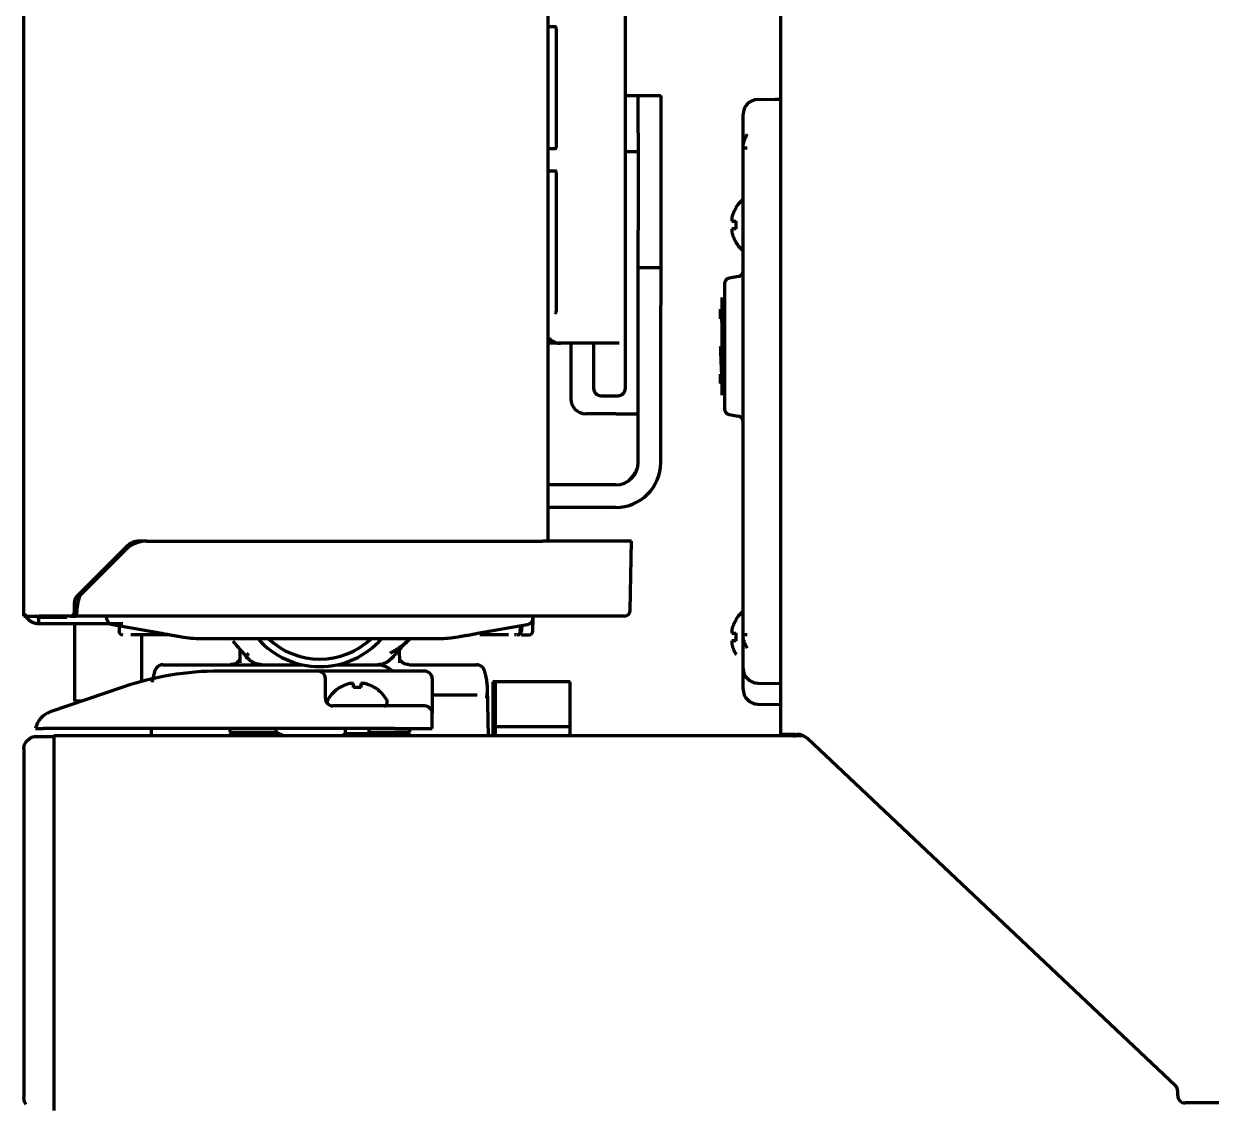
# Model space of a CAD drawing. Header units: inches. Extents: x -2405 to 7588, y 441 to 5654.
# Drawn here: x 551.4 to 709.9, y 2386 to 2530.2 of the extents above; entities that cross this region are included whole.
import ezdxf

# ---------------------------------------------------------------- set-up
doc = ezdxf.new("R2010")
doc.units = ezdxf.units.IN

msp = doc.modelspace()

# ---------------------------------------------------------------- linework, layer by layer
at = {"linetype": 'Continuous', "lineweight": 70}
for p, q in [((652.42, 4100.53), (652.42, 2435.33)), ((551.42, 2451.13), (551.42, 4099.13)), ((621.42, 2461.13), (621.42, 4099.13)), ((631.71, 2481.53), (631.71, 2619.53)), ((622.35, 2529.78), (621.42, 2529.78)), ((622.49, 2529.28), (622.49, 2514.03)), ((631.71, 2520.63), (633.42, 2520.63)), ((633.42, 2515.63), (633.42, 2520.63)), ((633.42, 2520.63), (636.42, 2520.63)), ((636.42, 2520.63), (636.42, 2515.63)), ((649.38, 2520.07), (652.42, 2520.13)), ((651.7, 2520.12), (652.42, 2520.18)), ((647.42, 2513.08), (647.42, 2518.08)), ((633.42, 2515.63), (633.42, 2502.63)), ((636.42, 2515.63), (636.42, 2502.63)), ((647.94, 2515.43), (647.97, 2515.43)), ((621.42, 2513.53), (622.38, 2513.53)), ((631.71, 2513.13), (633.42, 2513.13)), ((647.42, 2449.18), (647.42, 2513.08)), ((622.35, 2510.53), (621.42, 2510.53)), ((622.49, 2510.03), (622.49, 2492.1)), ((646.44, 2505.63), (646.47, 2505.63)), ((633.42, 2497.63), (633.42, 2502.63)), ((636.42, 2502.63), (636.42, 2497.63)), ((646.47, 2501.03), (646.44, 2501.03)), ((633.42, 2492.63), (633.42, 2497.63)), ((633.42, 2497.63), (636.42, 2497.63)), ((636.42, 2497.63), (636.42, 2492.63)), ((646.8, 2496.46), (645.54, 2496.24)), ((644.92, 2495.5), (644.92, 2487.13)), ((644.62, 2490.61), (644.62, 2493.63)), ((633.42, 2471.63), (633.42, 2492.63)), ((636.42, 2471.63), (636.42, 2492.63)), ((644.62, 2492.08), (644.42, 2492.08)), ((644.62, 2490.15), (644.62, 2490.61)), ((644.62, 2484.11), (644.62, 2490.15)), ((623.05, 2487.53), (621.42, 2487.53)), ((629.75, 2487.53), (623.05, 2487.53)), ((624.42, 2487.53), (624.42, 2480.13)), ((627.47, 2487.53), (627.47, 2481.53)), ((630.89, 2487.53), (629.75, 2487.53)), ((644.92, 2487.13), (644.92, 2478.76)), ((644.62, 2483.65), (644.62, 2484.11)), ((644.62, 2480.63), (644.62, 2483.65)), ((628.47, 2480.53), (630.28, 2480.53)), ((630.28, 2480.53), (630.71, 2480.53)), ((630.42, 2478.13), (626.42, 2478.13)), ((630.42, 2478.13), (633.42, 2478.13)), ((645.54, 2478.02), (646.8, 2477.8)), ((630.42, 2468.63), (621.42, 2468.63)), ((630.42, 2465.63), (621.42, 2465.63)), ((567.83, 2461.13), (566.75, 2461.13)), ((567.82, 2461.13), (620.64, 2461.13)), ((624.11, 2461.13), (620.64, 2461.13)), ((631.72, 2461.13), (624.11, 2461.13)), ((632.52, 2461.13), (631.72, 2461.13)), ((632.36, 2451.86), (632.52, 2461.13)), ((565.33, 2460.54), (558.46, 2453.67)), ((559.14, 2454.1), (565, 2459.96)), ((558.52, 2451.86), (558.72, 2453.25)), ((558.17, 2451.63), (558.17, 2452.96)), ((558.52, 2451.86), (558.42, 2451.13)), ((551.42, 2451.13), (553.42, 2451.13)), ((557.67, 2451.13), (553.42, 2451.13)), ((553.42, 2450.13), (553.42, 2450.93)), ((557.17, 2450.93), (553.42, 2450.93)), ((553.42, 2450.13), (564.65, 2450.13)), ((557.17, 2451.13), (557.17, 2450.93)), ((557.67, 2451.13), (558.42, 2451.13)), ((558.17, 2450.13), (558.17, 2439.76)), ((620.55, 2451.13), (558.42, 2451.13)), ((562.42, 2451.13), (562.42, 2450.94)), ((619.35, 2449.11), (619.41, 2450.85)), ((619.41, 2450.94), (619.42, 2451.13)), ((623.36, 2451.13), (620.55, 2451.13)), ((621.28, 2451.13), (621.28, 2451.13)), ((630.91, 2451.13), (623.36, 2451.13)), ((631.61, 2451.13), (630.91, 2451.13)), ((646.44, 2450.63), (646.47, 2450.63)), ((563.25, 2449.98), (569.85, 2448.82)), ((567.17, 2442.4), (567.17, 2448.63)), ((611.99, 2448.82), (618.59, 2449.98)), ((617.85, 2448.63), (618.85, 2448.63)), ((647.42, 2444.18), (647.42, 2449.18)), ((572.27, 2448.39), (572.46, 2448.36)), ((575.07, 2448.13), (606.77, 2448.13)), ((609.37, 2448.36), (609.57, 2448.39)), ((580.26, 2446.67), (580.24, 2445.45)), ((601.61, 2444.9), (601.58, 2446.67)), ((646.47, 2446.03), (646.44, 2446.03)), ((570, 2444.63), (588.59, 2444.63)), ((590.67, 2443.78), (577.56, 2443.78)), ((595.92, 2443.78), (590.67, 2443.78)), ((593.25, 2444.63), (598.66, 2444.63)), ((604.92, 2443.78), (595.92, 2443.78)), ((602.84, 2444.63), (611.84, 2444.63)), ((647.42, 2441.38), (647.42, 2444.09)), ((591.67, 2440.13), (591.67, 2442.78)), ((605.92, 2442.78), (605.92, 2440.13)), ((614.32, 2442.33), (614.02, 2442.33)), ((614.02, 2442.33), (614.02, 2435.13)), ((614.32, 2442.33), (614.32, 2436.33)), ((624.32, 2442.33), (614.32, 2442.33)), ((624.32, 2436.33), (624.32, 2442.33)), ((649.38, 2442.18), (652.42, 2442.13)), ((564.63, 2441.63), (554.95, 2438.32)), ((593.62, 2441.57), (593.62, 2441.61)), ((598.22, 2441.61), (598.22, 2441.57)), ((605.92, 2440.63), (611.91, 2440.63)), ((613.42, 2435.13), (613.31, 2441.49)), ((559.17, 2439.76), (558.17, 2439.76)), ((558.17, 2439.76), (558.65, 2439.59)), ((591.92, 2439.73), (591.92, 2439.53)), ((591.92, 2439.53), (591.92, 2439.46)), ((600.92, 2439.13), (592.67, 2439.13)), ((599.92, 2439.53), (599.92, 2439.73)), ((604.92, 2439.13), (600.92, 2439.13)), ((605.92, 2440.13), (605.92, 2438.13)), ((649.38, 2439.38), (652.42, 2439.33)), ((605.92, 2436.13), (605.92, 2438.13)), ((600.92, 2436.13), (554.02, 2436.13)), ((568.44, 2436.13), (568.42, 2435.13)), ((578.92, 2436.13), (578.92, 2435.63)), ((585.11, 2435.63), (585.11, 2436.13)), ((594.32, 2436.13), (594.32, 2435.42)), ((597.52, 2435.42), (597.52, 2436.13)), ((600.92, 2436.13), (605.92, 2436.13)), ((602.92, 2435.63), (602.92, 2436.13)), ((614.32, 2436.33), (614.32, 2435.13)), ((624.32, 2436.33), (614.32, 2436.33)), ((624.32, 2435.13), (624.32, 2436.33)), ((552.12, 2434.71), (551.71, 2434.3)), ((555.42, 2435), (552.83, 2435)), ((555.42, 2435.13), (555.42, 2433.33)), ((655.5, 2435.13), (555.42, 2435.13)), ((560.92, 2435.13), (560.92, 2435.13)), ((578.92, 2435.63), (585.11, 2435.63)), ((578.92, 2435.63), (579.42, 2435.13)), ((594.32, 2435.42), (593.82, 2435.13)), ((597.52, 2435.42), (594.32, 2435.42)), ((597.52, 2435.63), (602.92, 2435.63)), ((598.02, 2435.13), (597.52, 2435.42)), ((602.42, 2435.13), (602.92, 2435.63)), ((654.42, 2435.33), (652.42, 2435.33)), ((654.42, 2435.33), (654.62, 2435.33)), ((654.42, 2435.33), (654.42, 2435.13)), ((705.1, 2388.42), (656, 2434.78)), ((551.42, 2433.4), (551.42, 2433.59)), ((551.42, 2433.4), (551.42, 2386.85)), ((555.42, 2433.33), (555.42, 2386.93)), ((551.42, 2386.67), (551.42, 2386.85)), ((555.42, 2386.93), (555.42, 2385.13)), ((705.42, 2387.13), (705.42, 2387.7)), ((726.42, 2386.13), (706.42, 2386.13))]:
    msp.add_line(p, q, dxfattribs=at)
for centre, radius, start, end in [((649.42, 2518.08), 2, 91, 180), ((650.54, 2503.13), 4.8, 130.5417, 148.4186), ((650.22, 2503.33), 3.78, 172.3959, 179.9965), ((650.22, 2503.33), 3.78, 180.0035, 187.6041), ((650.54, 2503.53), 4.8, 211.5837, 229.4583), ((645.67, 2495.5), 0.75, 100, 180), ((646.67, 2497.2), 0.75, 280, 0), ((628.47, 2481.53), 1, 180, 270), ((630.71, 2481.53), 1, 270, 0), ((626.42, 2480.13), 2, 180, 270), ((645.67, 2478.76), 0.75, 180, 260), ((646.67, 2477.06), 0.75, 0, 80), ((630.42, 2471.63), 6, 270, 0), ((630.42, 2471.63), 3, 270, 0), ((567.82, 2457.13), 4, 90, 135), ((566.75, 2459.13), 2, 90, 135), ((559.17, 2452.96), 1, 135, 180), ((560.2, 2453.04), 1.5, 135, 172), ((557.67, 2451.63), 0.5, 270, 0), ((631.61, 2451.88), 0.75, 270, 359), ((650.54, 2448.13), 4.8, 130.5417, 148.4186), ((563.42, 2450.97), 1, 181.4403, 260), ((618.41, 2450.97), 1, 280, 358.5401), ((617.35, 2449.13), 0.5, 270, 358), ((618.85, 2449.13), 0.5, 270, 358), ((650.22, 2448.33), 3.78, 172.3959, 179.9965), ((590.92, 2455.38), 11, 221.2256, 270), ((590.92, 2455.38), 10, 226.4737, 313.5263), ((590.92, 2455.38), 11, 270, 318.7744), ((650.22, 2448.33), 3.78, 180.0035, 187.6041), ((577.56, 2403.78), 40, 90, 108.8636), ((590.67, 2442.78), 1, 0, 90), ((604.92, 2442.78), 1, 0, 90), ((649.42, 2444.18), 2, 180, 269), ((596.12, 2437.51), 4.8, 121.5837, 149.6988), ((595.92, 2437.83), 3.78, 90.0035, 97.6041), ((595.92, 2437.83), 3.78, 82.3959, 89.9965), ((595.72, 2437.51), 4.8, 30.3012, 58.4186), ((649.42, 2441.38), 2, 180, 269), ((592.67, 2440.13), 1, 180, 270), ((592.32, 2439.73), 0.4, 149.6988, 180), ((599.52, 2439.53), 0.4, 270, 0), ((599.52, 2439.73), 0.4, 0, 30.3012), ((604.92, 2438.13), 1, 0, 90), ((555.92, 2435.48), 3, 108.8636, 167.5792), ((552.42, 2433.59), 1, 135, 180), ((552.83, 2434), 1, 90, 135), ((654.42, 2437.13), 2, 244.1602, 270), ((654.62, 2433.33), 2, 46.65, 90), ((704.42, 2387.7), 1, 0, 46.65), ((552.42, 2386.67), 1, 180, 225), ((706.42, 2387.13), 1, 180, 270)]:
    msp.add_arc(centre, radius, start, end, dxfattribs=at)
for centre, major_axis, ratio, start_param, end_param in [((623.03, 2492.53), (0, -5), 0.615661, 5.73191, 6.175284), ((564.62, 2449.13), (0, 0.5), 1, 1.640393, 3.142092), ((617.22, 2449.13), (0, 0.5), 1, 3.141193, 4.639305), ((600.91, 2447.34), (32.09, -27.79), 0.353553, 4.310993, 4.385744), ((580.93, 2447.33), (32.09, 27.79), 0.353553, 5.039041, 5.113788), ((604.51, 2446.13), (0, -2.5), 1, 3.785089, 4.004654), ((604.51, 2446.13), (0, -2.5), 0.999999, 3.785085, 4.005956), ((569.81, 2443.36), (-0.961, 0.275), 0.857313, 0.005589, 0.30176), ((612.02, 2443.36), (-0.961, -0.275), 0.857313, 2.839833, 3.140059)]:
    msp.add_ellipse(centre, major_axis=major_axis, ratio=ratio, start_param=start_param, end_param=end_param, dxfattribs=at)
for points, knots in [([(622.34, 2529.85), (622.34, 2529.85), (622.34, 2529.85), (622.37, 2529.81), (622.42, 2529.71), (622.46, 2529.55), (622.48, 2529.39), (622.49, 2529.3), (622.49, 2529.28)], [0, 0, 0, 0, 0.064595, 0.272965, 0.480399, 0.692617, 0.92171, 1, 1, 1, 1]), ([(647.97, 2515.43), (647.85, 2515.23), (647.74, 2515.02), (647.6, 2514.69), (647.56, 2514.58), (647.48, 2514.36), (647.45, 2514.24), (647.42, 2514.13)], [0, 0, 0, 0, 0.5, 0.5, 0.75, 0.75, 1, 1, 1, 1]), ([(622.49, 2514.03), (622.49, 2513.95), (622.48, 2513.81), (622.43, 2513.63), (622.38, 2513.5), (622.34, 2513.46), (622.34, 2513.46), (622.34, 2513.46)], [0, 0, 0, 0, 0.239269, 0.485113, 0.691034, 0.916821, 1, 1, 1, 1]), ([(622.34, 2510.6), (622.34, 2510.6), (622.34, 2510.6), (622.37, 2510.56), (622.42, 2510.46), (622.46, 2510.3), (622.48, 2510.14), (622.49, 2510.05), (622.49, 2510.03)], [0, 0, 0, 0, 0.064595, 0.272965, 0.480399, 0.692617, 0.92171, 1, 1, 1, 1]), ([(646.47, 2505.63), (646.35, 2505.43), (646.24, 2505.22), (646.1, 2504.89), (646.06, 2504.78), (645.98, 2504.56), (645.95, 2504.44), (645.92, 2504.33)], [0, 0, 0, 0, 0.5, 0.5, 0.75, 0.75, 1, 1, 1, 1]), ([(646.47, 2502.83), (646.35, 2502.83), (646.24, 2502.83), (646.1, 2502.83), (646.06, 2502.83), (645.98, 2502.83), (645.95, 2502.83), (645.92, 2502.83)], [0, 0, 0, 0, 0.5, 0.5, 0.75, 0.75, 1, 1, 1, 1]), ([(622.49, 2492.1), (622.49, 2492.02), (622.48, 2491.88), (622.43, 2491.7), (622.38, 2491.57), (622.34, 2491.53), (622.34, 2491.53), (622.34, 2491.53)], [0, 0, 0, 0, 0.239211, 0.484995, 0.690866, 0.916598, 1, 1, 1, 1]), ([(644.42, 2492.08), (644.43, 2492.08), (644.43, 2492.06), (644.45, 2492), (644.45, 2491.97), (644.46, 2491.93), (644.46, 2491.92), (644.46, 2491.91), (644.46, 2491.88), (644.47, 2491.85), (644.48, 2491.75), (644.49, 2491.65), (644.5, 2491.48), (644.5, 2491.42), (644.51, 2491.33), (644.51, 2491.31), (644.51, 2491.28), (644.51, 2491.26), (644.51, 2491.21), (644.52, 2491.17), (644.52, 2491.05), (644.53, 2490.97), (644.53, 2490.81), (644.54, 2490.63), (644.55, 2490.44), (644.56, 2490.29), (644.56, 2490.24), (644.56, 2490.14), (644.57, 2490.09), (644.58, 2489.83), (644.59, 2489.6), (644.6, 2489.15), (644.61, 2488.91), (644.62, 2488.66)], [0, 0, 0, 0, 0.125, 0.125, 0.1875, 0.1875, 0.203125, 0.203125, 0.21875, 0.25, 0.25, 0.375, 0.375, 0.4375, 0.4375, 0.453125, 0.453125, 0.46875, 0.46875, 0.5, 0.5, 0.5625, 0.5625, 0.625, 0.6875, 0.6875, 0.71875, 0.71875, 0.75, 0.75, 0.875, 0.875, 1, 1, 1, 1]), ([(644.42, 2490.81), (644.42, 2490.82), (644.42, 2490.84), (644.42, 2490.88), (644.42, 2490.9), (644.42, 2490.95), (644.42, 2490.98), (644.42, 2491.05), (644.42, 2491.1), (644.42, 2491.23), (644.42, 2491.32), (644.42, 2491.48), (644.42, 2491.55), (644.42, 2491.65), (644.42, 2491.68), (644.42, 2491.72), (644.42, 2491.74), (644.42, 2491.77), (644.42, 2491.78), (644.42, 2491.85), (644.42, 2491.94), (644.42, 2492), (644.42, 2492.05), (644.42, 2492.07), (644.42, 2492.08)], [0, 0, 0, 0, 0.01675, 0.01675, 0.051866, 0.051866, 0.086982, 0.086982, 0.157215, 0.157215, 0.297679, 0.297679, 0.438143, 0.438143, 0.508375, 0.508375, 0.543491, 0.543491, 0.578607, 0.578607, 0.719072, 0.859536, 0.859536, 1, 1, 1, 1]), ([(644.62, 2490.61), (644.63, 2490.88), (644.66, 2491.14), (644.75, 2491.54), (644.78, 2491.69), (644.82, 2491.83)], [0, 0, 0, 0, 0.639156, 0.639156, 1, 1, 1, 1]), ([(644.83, 2488.9), (644.79, 2489.05), (644.75, 2489.2), (644.71, 2489.39), (644.71, 2489.42), (644.69, 2489.48), (644.69, 2489.52), (644.67, 2489.62), (644.66, 2489.68), (644.64, 2489.88), (644.62, 2490.01), (644.62, 2490.15)], [0, 0, 0, 0, 0.367214, 0.367214, 0.446312, 0.446312, 0.52541, 0.52541, 0.683607, 0.683607, 1, 1, 1, 1]), ([(644.62, 2482.9), (644.61, 2482.93), (644.61, 2482.97), (644.6, 2483.06), (644.59, 2483.16), (644.58, 2483.28), (644.58, 2483.37), (644.58, 2483.4), (644.57, 2483.46), (644.57, 2483.5), (644.56, 2483.6), (644.56, 2483.74), (644.54, 2483.98), (644.53, 2484.15), (644.53, 2484.28), (644.53, 2484.33), (644.52, 2484.4), (644.52, 2484.42), (644.52, 2484.47), (644.52, 2484.49), (644.51, 2484.7), (644.5, 2484.9), (644.49, 2485.21), (644.48, 2485.42), (644.47, 2485.64), (644.47, 2485.78), (644.47, 2485.81), (644.46, 2485.86), (644.46, 2485.95), (644.46, 2486.03), (644.45, 2486.2), (644.44, 2486.43), (644.43, 2486.78), (644.42, 2487.01), (644.42, 2487.13)], [0, 0, 0, 0, 0.0625, 0.0625, 0.125, 0.1875, 0.1875, 0.21875, 0.21875, 0.25, 0.25, 0.3125, 0.375, 0.4375, 0.4375, 0.46875, 0.46875, 0.484375, 0.484375, 0.5, 0.5, 0.625, 0.625, 0.6875, 0.75, 0.75, 0.765625, 0.765625, 0.78125, 0.8125, 0.8125, 0.875, 0.9375, 1, 1, 1, 1]), ([(644.62, 2484.11), (644.63, 2484.38), (644.66, 2484.64), (644.75, 2485.04), (644.78, 2485.19), (644.82, 2485.33)], [0, 0, 0, 0, 0.639156, 0.639156, 1, 1, 1, 1]), ([(644.42, 2482.18), (644.42, 2482.19), (644.42, 2482.22), (644.42, 2482.29), (644.42, 2482.34), (644.42, 2482.36), (644.42, 2482.4), (644.42, 2482.41), (644.42, 2482.44), (644.42, 2482.45), (644.42, 2482.51), (644.42, 2482.57), (644.42, 2482.71), (644.42, 2482.78), (644.42, 2482.94), (644.42, 2483.02), (644.42, 2483.14), (644.42, 2483.16), (644.42, 2483.21), (644.42, 2483.28), (644.42, 2483.36), (644.42, 2483.41)], [0, 0, 0, 0, 0.14299, 0.28598, 0.28598, 0.357475, 0.357475, 0.393222, 0.393222, 0.42897, 0.42897, 0.57196, 0.57196, 0.71495, 0.71495, 0.85794, 0.85794, 0.893687, 0.893687, 0.929434, 1, 1, 1, 1]), ([(644.83, 2482.4), (644.79, 2482.55), (644.75, 2482.7), (644.71, 2482.89), (644.71, 2482.92), (644.69, 2482.98), (644.69, 2483.02), (644.67, 2483.12), (644.66, 2483.18), (644.64, 2483.38), (644.62, 2483.51), (644.62, 2483.65)], [0, 0, 0, 0, 0.367214, 0.367214, 0.446312, 0.446312, 0.52541, 0.52541, 0.683607, 0.683607, 1, 1, 1, 1]), ([(632.09, 2469.13), (632.13, 2469.17), (632.23, 2469.28), (632.38, 2469.45), (632.54, 2469.63), (632.69, 2469.81), (632.82, 2469.99), (632.94, 2470.17), (633.05, 2470.36), (633.15, 2470.54), (633.23, 2470.72), (633.3, 2470.9), (633.35, 2471.08), (633.39, 2471.26), (633.41, 2471.45), (633.42, 2471.57), (633.42, 2471.63)], [0, 0, 0, 0, 0.054002, 0.126771, 0.19954, 0.272309, 0.345078, 0.417847, 0.490616, 0.563385, 0.636154, 0.708924, 0.781693, 0.854462, 0.927231, 1, 1, 1, 1]), ([(551.55, 2451.42), (551.55, 2451.41), (551.56, 2451.38), (551.59, 2451.31), (551.63, 2451.22), (551.68, 2451.13), (551.74, 2451.04), (551.8, 2450.95), (551.86, 2450.87), (551.93, 2450.79), (552, 2450.71), (552.08, 2450.64), (552.16, 2450.57), (552.24, 2450.51), (552.33, 2450.45), (552.42, 2450.4), (552.51, 2450.35), (552.6, 2450.3), (552.7, 2450.26), (552.8, 2450.22), (552.9, 2450.2), (553, 2450.17), (553.1, 2450.15), (553.21, 2450.14), (553.31, 2450.13), (553.38, 2450.13), (553.42, 2450.13)], [0, 0, 0, 0, 0.001919, 0.045314, 0.088709, 0.132103, 0.175498, 0.218893, 0.262288, 0.305683, 0.349078, 0.392472, 0.435867, 0.479262, 0.522657, 0.566052, 0.609447, 0.652841, 0.696236, 0.739631, 0.783026, 0.826421, 0.869816, 0.91321, 0.956605, 1, 1, 1, 1]), ([(553.42, 2450.93), (553.38, 2450.94), (553.31, 2450.97), (553.2, 2451.01), (553.09, 2451.05), (553, 2451.09), (552.94, 2451.11), (552.92, 2451.12)], [0, 0, 0, 0, 0.214054, 0.428108, 0.642162, 0.856216, 1, 1, 1, 1]), ([(646.47, 2450.63), (646.35, 2450.43), (646.24, 2450.22), (646.1, 2449.89), (646.06, 2449.78), (645.98, 2449.56), (645.95, 2449.44), (645.92, 2449.33)], [0, 0, 0, 0, 0.5, 0.5, 0.75, 0.75, 1, 1, 1, 1]), ([(569.54, 2448.63), (569.31, 2448.63), (569.06, 2448.63), (568.5, 2448.63), (568.2, 2448.63), (567.56, 2448.63), (567.22, 2448.63), (566.77, 2448.63), (566.68, 2448.63), (566.54, 2448.63), (566.49, 2448.63), (566.39, 2448.63), (566.15, 2448.63), (565.91, 2448.63), (565.71, 2448.63)], [0, 0, 0, 0, 0.25, 0.25, 0.5, 0.5, 0.75, 0.75, 0.8125, 0.8125, 0.84375, 0.84375, 0.875, 1, 1, 1, 1]), ([(570.9, 2448.63), (570.88, 2448.63), (570.86, 2448.63), (570.81, 2448.63), (570.77, 2448.63), (570.69, 2448.63), (570.65, 2448.63), (570.47, 2448.63), (570.33, 2448.63), (570.07, 2448.63), (569.96, 2448.63), (569.74, 2448.63), (569.63, 2448.63), (569.54, 2448.63)], [0, 0, 0, 0, 0.03395, 0.03395, 0.102953, 0.102953, 0.171957, 0.171957, 0.447971, 0.447971, 0.723986, 0.723986, 1, 1, 1, 1]), ([(569.85, 2448.82), (569.95, 2448.8), (570.14, 2448.76), (570.34, 2448.73), (570.46, 2448.71), (570.48, 2448.7), (570.53, 2448.7), (570.6, 2448.68), (570.67, 2448.67), (570.8, 2448.65), (570.89, 2448.63), (570.98, 2448.62)], [0, 0, 0, 0, 0.25, 0.5, 0.5, 0.5625, 0.5625, 0.625, 0.75, 0.75, 1, 1, 1, 1]), ([(570.98, 2448.62), (571.07, 2448.6), (571.18, 2448.58), (571.38, 2448.55), (571.49, 2448.53), (571.71, 2448.49), (571.93, 2448.45), (572.15, 2448.41), (572.27, 2448.39)], [0, 0, 0, 0, 0.25, 0.25, 0.5, 0.5, 0.75, 1, 1, 1, 1]), ([(609.57, 2448.39), (609.68, 2448.41), (609.91, 2448.45), (610.13, 2448.49), (610.35, 2448.53), (610.56, 2448.56), (610.76, 2448.6), (610.86, 2448.62)], [0, 0, 0, 0, 0.25, 0.5, 0.5, 0.75, 1, 1, 1, 1]), ([(610.86, 2448.62), (610.94, 2448.63), (611.03, 2448.65), (611.17, 2448.67), (611.21, 2448.68), (611.28, 2448.69), (611.31, 2448.7), (611.36, 2448.71), (611.38, 2448.71), (611.5, 2448.73), (611.6, 2448.75), (611.79, 2448.78), (611.89, 2448.8), (611.99, 2448.82)], [0, 0, 0, 0, 0.25, 0.25, 0.375, 0.375, 0.4375, 0.4375, 0.5, 0.5, 0.75, 0.75, 1, 1, 1, 1]), ([(616.13, 2448.63), (615.72, 2448.63), (615.34, 2448.63), (614.62, 2448.63), (614.28, 2448.63), (613.64, 2448.63), (613.34, 2448.63), (612.99, 2448.63), (612.92, 2448.63), (612.82, 2448.63), (612.79, 2448.63), (612.72, 2448.63), (612.56, 2448.63), (612.41, 2448.63), (612.29, 2448.63)], [0, 0, 0, 0, 0.25, 0.25, 0.5, 0.5, 0.75, 0.75, 0.8125, 0.8125, 0.84375, 0.84375, 0.875, 1, 1, 1, 1]), ([(617.13, 2448.63), (617.12, 2448.63), (617.1, 2448.63), (617.05, 2448.63), (617.03, 2448.63), (616.98, 2448.63), (616.96, 2448.63), (616.93, 2448.63), (616.91, 2448.63), (616.89, 2448.63)], [0, 0, 0, 0, 0.27385, 0.27385, 0.636925, 0.636925, 0.818462, 0.818462, 1, 1, 1, 1]), ([(647.97, 2448.63), (647.85, 2448.63), (647.74, 2448.63), (647.6, 2448.63), (647.56, 2448.63), (647.48, 2448.63), (647.45, 2448.63), (647.42, 2448.63)], [0, 0, 0, 0, 0.5, 0.5, 0.75, 0.75, 1, 1, 1, 1]), ([(600.37, 2446.19), (600.48, 2446.26), (600.59, 2446.33), (600.82, 2446.46), (600.93, 2446.53), (601.15, 2446.67), (601.26, 2446.74), (601.47, 2446.87), (601.57, 2446.94), (601.77, 2447.08), (601.87, 2447.14), (602.01, 2447.25), (602.05, 2447.28), (602.14, 2447.35), (602.19, 2447.38), (602.27, 2447.45), (602.31, 2447.48), (602.39, 2447.54), (602.43, 2447.58), (602.5, 2447.64), (602.54, 2447.67), (602.58, 2447.72), (602.6, 2447.73), (602.62, 2447.76), (602.63, 2447.78), (602.64, 2447.79)], [0, 0, 0, 0, 0.125, 0.125, 0.25, 0.25, 0.375, 0.375, 0.5, 0.5, 0.625, 0.625, 0.6875, 0.6875, 0.75, 0.75, 0.8125, 0.8125, 0.875, 0.875, 0.9375, 0.9375, 0.96875, 0.96875, 1, 1, 1, 1]), ([(646.47, 2447.83), (646.35, 2447.83), (646.24, 2447.83), (646.1, 2447.83), (646.06, 2447.83), (645.98, 2447.83), (645.95, 2447.83), (645.92, 2447.83)], [0, 0, 0, 0, 0.5, 0.5, 0.75, 0.75, 1, 1, 1, 1]), ([(580.3, 2445.44), (580.3, 2445.45), (580.3, 2445.46), (580.24, 2445.28), (579.92, 2444.9), (579.39, 2444.64), (579.12, 2444.64), (579.02, 2444.66)], [0, 0, 0, 0, 0.056296, 0.267068, 0.523221, 0.827781, 1, 1, 1, 1]), ([(581.3, 2445.51), (581.27, 2445.5), (581.25, 2445.51), (581.2, 2445.52), (581.18, 2445.53), (581.16, 2445.56), (581.15, 2445.58), (581.15, 2445.63), (581.15, 2445.66), (581.17, 2445.72), (581.18, 2445.76), (581.21, 2445.83), (581.24, 2445.87), (581.29, 2445.96), (581.32, 2446), (581.39, 2446.1), (581.43, 2446.14), (581.47, 2446.19)], [0, 0, 0, 0, 0.125, 0.125, 0.25, 0.25, 0.375, 0.375, 0.5, 0.5, 0.625, 0.625, 0.75, 0.75, 0.875, 0.875, 1, 1, 1, 1]), ([(583.23, 2444.63), (583.13, 2444.63), (583.05, 2444.63), (582.87, 2444.65), (582.69, 2444.68), (582.52, 2444.73), (582.39, 2444.77), (582.35, 2444.79), (582.27, 2444.82), (582.22, 2444.84), (582.1, 2444.89), (582.02, 2444.93), (581.9, 2445), (581.86, 2445.03), (581.81, 2445.07), (581.79, 2445.08), (581.75, 2445.11), (581.66, 2445.17), (581.5, 2445.3), (581.37, 2445.44), (581.3, 2445.51)], [0, 0, 0, 0, 0.125, 0.125, 0.25, 0.375, 0.375, 0.4375, 0.4375, 0.5, 0.5, 0.625, 0.625, 0.6875, 0.6875, 0.71875, 0.71875, 0.75, 0.875, 1, 1, 1, 1]), ([(600.53, 2445.51), (600.5, 2445.47), (600.47, 2445.44), (600.4, 2445.37), (600.37, 2445.34), (600.27, 2445.25), (600.13, 2445.13), (599.9, 2444.98), (599.74, 2444.89), (599.64, 2444.85), (599.62, 2444.84), (599.57, 2444.82), (599.51, 2444.79), (599.45, 2444.77), (599.32, 2444.73), (599.23, 2444.7), (599.1, 2444.68), (599.06, 2444.67), (598.97, 2444.65), (598.92, 2444.65), (598.79, 2444.63), (598.7, 2444.63), (598.61, 2444.63)], [0, 0, 0, 0, 0.0625, 0.0625, 0.125, 0.125, 0.25, 0.375, 0.5, 0.5, 0.53125, 0.53125, 0.5625, 0.625, 0.625, 0.75, 0.75, 0.8125, 0.8125, 0.875, 0.875, 1, 1, 1, 1]), ([(569.98, 2444.61), (569.93, 2444.62), (569.73, 2444.62), (569.43, 2444.49), (569.15, 2444.26), (568.97, 2443.97), (568.88, 2443.78), (568.86, 2443.65), (568.86, 2443.63)], [0, 0, 0, 0, 0.092867, 0.324216, 0.523827, 0.721789, 0.962352, 1, 1, 1, 1]), ([(598.66, 2444.63), (598.75, 2444.63), (598.84, 2444.62), (599.02, 2444.6), (599.19, 2444.58), (599.37, 2444.53), (599.5, 2444.49), (599.54, 2444.47), (599.62, 2444.44), (599.66, 2444.42), (599.79, 2444.36), (599.87, 2444.32), (599.99, 2444.25), (600.03, 2444.23), (600.08, 2444.19), (600.1, 2444.18), (600.14, 2444.15), (600.23, 2444.08), (600.39, 2443.95), (600.53, 2443.82), (600.59, 2443.75)], [0, 0, 0, 0, 0.125, 0.125, 0.25, 0.375, 0.375, 0.4375, 0.4375, 0.5, 0.5, 0.625, 0.625, 0.6875, 0.6875, 0.71875, 0.71875, 0.75, 0.875, 1, 1, 1, 1]), ([(602.79, 2444.65), (602.66, 2444.64), (602.32, 2444.67), (601.85, 2444.97), (601.68, 2445.19), (601.65, 2445.24)], [0, 0, 0, 0, 0.297892, 0.82991, 1, 1, 1, 1]), ([(612.97, 2443.63), (612.95, 2443.73), (612.89, 2443.93), (612.7, 2444.24), (612.38, 2444.51), (612.06, 2444.64), (611.88, 2444.62), (611.84, 2444.61)], [0, 0, 0, 0, 0.21456, 0.467419, 0.698563, 0.931398, 1, 1, 1, 1]), ([(568.59, 2442.3), (568.6, 2442.4), (568.62, 2442.49), (568.68, 2442.85), (568.75, 2443.11), (568.82, 2443.38)], [0, 0, 0, 0, 0.258744, 0.258744, 1, 1, 1, 1]), ([(595.42, 2441.57), (595.42, 2441.7), (595.42, 2441.81), (595.42, 2441.94), (595.42, 2441.98), (595.42, 2442.06), (595.42, 2442.09), (595.42, 2442.12)], [0, 0, 0, 0, 0.5, 0.5, 0.75, 0.75, 1, 1, 1, 1]), ([(598.22, 2441.57), (598.01, 2441.7), (597.8, 2441.81), (597.48, 2441.94), (597.37, 2441.98), (597.15, 2442.06), (597.03, 2442.09), (596.92, 2442.12)], [0, 0, 0, 0, 0.5, 0.5, 0.75, 0.75, 1, 1, 1, 1]), ([(613.2, 2440.18), (613.25, 2440.45), (613.28, 2440.71), (613.31, 2441.25), (613.31, 2441.52), (613.29, 2441.92), (613.28, 2442.05), (613.24, 2442.32), (613.22, 2442.45), (613.15, 2442.85), (613.09, 2443.11), (613.01, 2443.38)], [0, 0, 0, 0, 0.25, 0.25, 0.5, 0.5, 0.625, 0.625, 0.75, 0.75, 1, 1, 1, 1]), ([(552.99, 2436.13), (552.99, 2436.13), (553, 2436.13), (553.01, 2436.13), (553.02, 2436.13), (553.04, 2436.13), (553.04, 2436.13), (553.06, 2436.13), (553.06, 2436.13), (553.1, 2436.13), (553.13, 2436.13), (553.18, 2436.13), (553.19, 2436.13), (553.21, 2436.13), (553.22, 2436.13), (553.25, 2436.13), (553.3, 2436.13), (553.35, 2436.13), (553.4, 2436.13), (553.43, 2436.13), (553.51, 2436.13), (553.57, 2436.13), (553.66, 2436.13), (553.69, 2436.13), (553.74, 2436.13), (553.76, 2436.13), (553.79, 2436.13), (553.81, 2436.13), (553.89, 2436.13), (553.96, 2436.13), (554.02, 2436.13)], [0, 0, 0, 0, 0.118661, 0.118661, 0.181614, 0.181614, 0.21309, 0.21309, 0.244566, 0.244566, 0.370472, 0.370472, 0.401948, 0.401948, 0.433425, 0.433425, 0.496378, 0.55933, 0.55933, 0.622283, 0.622283, 0.748189, 0.748189, 0.811142, 0.811142, 0.842618, 0.842618, 0.874094, 0.874094, 1, 1, 1, 1])]:
    msp.add_open_spline(points, degree=3, knots=knots, dxfattribs=at)
for points, degree in [([(647.42, 2513.63), (647.44, 2513.63), (647.47, 2513.63), (647.52, 2513.63), (647.57, 2513.63), (647.63, 2513.63), (647.7, 2513.63), (647.77, 2513.63), (647.86, 2513.63), (647.93, 2513.63), (647.97, 2513.63)], 3), ([(645.92, 2504.33), (645.92, 2504.3), (645.91, 2504.25), (645.91, 2504.18), (645.91, 2504.11), (645.91, 2504.04), (645.91, 2503.97), (645.91, 2503.9), (645.92, 2503.85), (645.92, 2503.83)], 3), ([(645.92, 2502.83), (645.92, 2502.8), (645.91, 2502.76), (645.91, 2502.69), (645.91, 2502.61), (645.91, 2502.54), (645.91, 2502.47), (645.91, 2502.4), (645.92, 2502.35), (645.92, 2502.33)], 3), ([(645.92, 2503.83), (645.94, 2503.83), (645.97, 2503.83), (646.02, 2503.83), (646.07, 2503.83), (646.13, 2503.83), (646.2, 2503.83), (646.27, 2503.83), (646.36, 2503.83), (646.43, 2503.83), (646.47, 2503.83)], 3), ([(645.92, 2502.33), (645.94, 2502.27), (645.97, 2502.17), (646.02, 2502), (646.07, 2501.85), (646.13, 2501.69), (646.2, 2501.54), (646.27, 2501.38), (646.36, 2501.22), (646.43, 2501.09), (646.47, 2501.03)], 3), ([(622.7, 2487.56), (622.74, 2487.55), (622.81, 2487.54), (622.93, 2487.53), (623.01, 2487.53), (623.05, 2487.53)], 3), ([(644.43, 2482.19), (644.52, 2482.38), (644.62, 2482.57)], 2), ([(564.12, 2449.83), (564.16, 2449.1)], 1), ([(617.67, 2449.1), (617.72, 2449.83)], 1), ([(617.87, 2449.88), (617.87, 2449.62), (617.86, 2449.37), (617.85, 2449.11)], 3), ([(645.92, 2449.33), (645.92, 2449.3), (645.91, 2449.25), (645.91, 2449.18), (645.91, 2449.11), (645.91, 2449.04), (645.91, 2448.97), (645.91, 2448.9), (645.92, 2448.85), (645.92, 2448.83)], 3), ([(645.92, 2448.83), (645.94, 2448.83), (645.97, 2448.83), (646.02, 2448.83), (646.07, 2448.83), (646.13, 2448.83), (646.2, 2448.83), (646.27, 2448.83), (646.36, 2448.83), (646.43, 2448.83), (646.47, 2448.83)], 3), ([(572.46, 2448.36), (572.89, 2448.28), (573.75, 2448.17), (574.63, 2448.13), (575.07, 2448.13)], 3), ([(606.77, 2448.13), (607.21, 2448.13), (608.08, 2448.17), (608.94, 2448.28), (609.37, 2448.36)], 3), ([(645.92, 2447.83), (645.92, 2447.8), (645.91, 2447.76), (645.91, 2447.69), (645.91, 2447.61), (645.91, 2447.54), (645.91, 2447.47), (645.91, 2447.4), (645.92, 2447.35), (645.92, 2447.33)], 3), ([(645.92, 2447.33), (645.94, 2447.27), (645.97, 2447.17), (646.02, 2447), (646.07, 2446.85), (646.13, 2446.69), (646.2, 2446.54), (646.27, 2446.38), (646.36, 2446.22), (646.43, 2446.09), (646.47, 2446.03)], 3), ([(647.42, 2448.13), (647.44, 2448.07), (647.47, 2447.97), (647.52, 2447.8), (647.57, 2447.65), (647.63, 2447.49), (647.7, 2447.34), (647.77, 2447.18), (647.86, 2447.02), (647.93, 2446.89), (647.97, 2446.83)], 3), ([(580.32, 2444.88), (580.3, 2445.45)], 1), ([(594.92, 2442.12), (594.86, 2442.11), (594.76, 2442.08), (594.59, 2442.03), (594.43, 2441.97), (594.28, 2441.91), (594.13, 2441.85), (593.97, 2441.77), (593.8, 2441.68), (593.68, 2441.61), (593.62, 2441.57)], 3), ([(595.42, 2442.12), (595.39, 2442.13), (595.35, 2442.13), (595.28, 2442.14), (595.2, 2442.14), (595.13, 2442.14), (595.06, 2442.14), (594.99, 2442.13), (594.94, 2442.13), (594.92, 2442.12)], 3), ([(596.92, 2442.12), (596.89, 2442.13), (596.84, 2442.13), (596.77, 2442.14), (596.69, 2442.14), (596.62, 2442.14), (596.56, 2442.14), (596.49, 2442.13), (596.44, 2442.13), (596.42, 2442.12)], 3), ([(596.42, 2442.12), (596.42, 2442.11), (596.42, 2442.08), (596.42, 2442.03), (596.42, 2441.97), (596.42, 2441.91), (596.42, 2441.85), (596.42, 2441.77), (596.42, 2441.68), (596.42, 2441.61), (596.42, 2441.57)], 3), ([(585.11, 2435.63), (585.29, 2435.54), (585.67, 2435.36), (586.04, 2435.2), (586.23, 2435.13)], 3)]:
    msp.add_open_spline(points, degree=degree, dxfattribs=at)

doc.saveas('drawing.dxf')
